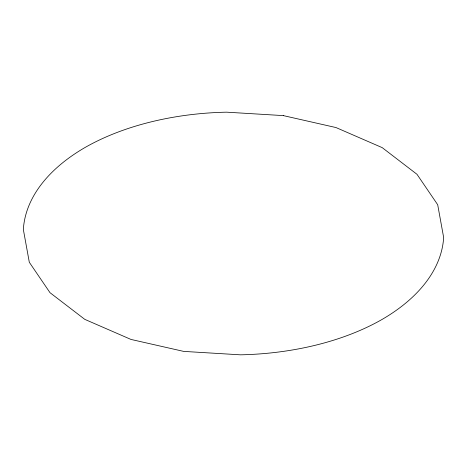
<?xml version="1.0" encoding="UTF-8"?>
<svg xmlns="http://www.w3.org/2000/svg" width="467" height="467" viewBox="0 0 467 467"><rect width="100%" height="100%" fill="white"/><g stroke="black" fill="none" stroke-linecap="round" stroke-linejoin="round"><path stroke-width="0.7" d="M283.329 115.606L226.559 112.173A211.913 122.348 0 0 0 84.79 147.642A211.913 122.348 0 0 0 23.344 229.49L29.304 262.267L50.004 292.686L84.784 319.358L130.988 339.439L183.671 351.394L240.441 354.827A211.913 122.348 0 0 0 382.21 319.358A211.913 122.348 0 0 0 443.656 237.51L437.696 204.733L416.996 174.314L382.216 147.642L336.012 127.561L283.329 115.606"/></g></svg>
